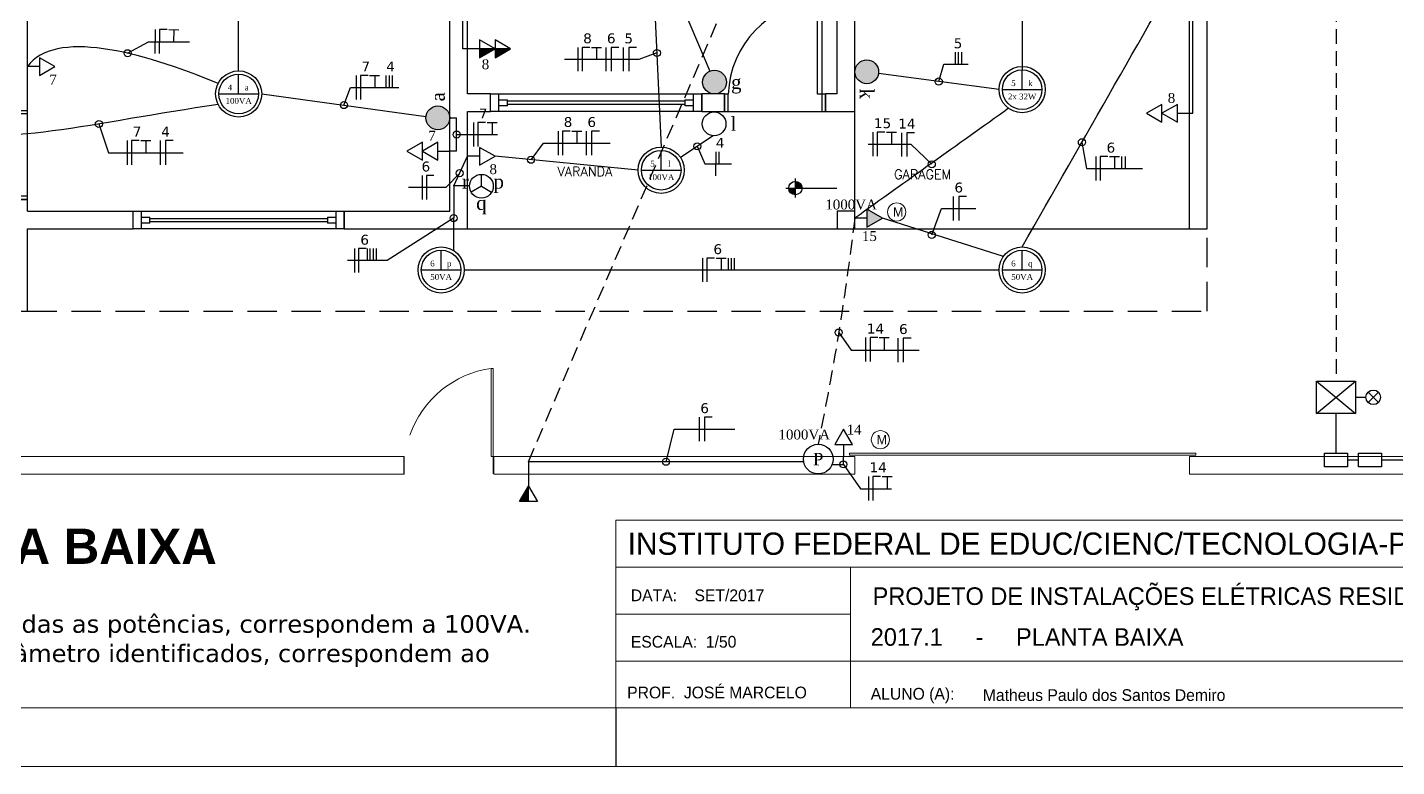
# Model space of a CAD drawing. Extents: x -8832 to -1466, y -5142 to -2323.
# Drawn here: x -3704 to -2538, y -4052 to -3422 of the extents above; entities that cross this region are included whole.
import ezdxf
from ezdxf.enums import TextEntityAlignment as Align

# ---------------------------------------------------------------- set-up
doc = ezdxf.new("R2010")
doc.units = 0
doc.header["$LTSCALE"] = 50
doc.header["$MEASUREMENT"] = 0
for name, pattern in [('ACAD_ISO02W100', [15, 12, -3]), ('DASHED', [0.75, 0.5, -0.25]), ('HIDDEN', [0.375, 0.25, -0.125])]:
    doc.linetypes.add(name, pattern=pattern)
doc.layers.get('0').update_dxf_attribs({"linetype": 'CONTINUOUS'})
for name, color, linetype in [('ABE', 7, 'CONTINUOUS'), ('ALV', 2, 'CONTINUOUS'), ('Box', 1, 'CONTINUOUS'), ('Eletrodutos', 6, 'CONTINUOUS'), ('fiacão', 3, 'CONTINUOUS'), ('Muro', 194, 'CONTINUOUS'), ('PISO', 237, 'CONTINUOUS'), ('Portas', 1, 'CONTINUOUS'), ('PROJ-COB', 210, 'DASHED'), ('SIMBOLOGIA', 1, 'CONTINUOUS'), ('text', 6, 'CONTINUOUS'), ('TX-GM', 3, 'CONTINUOUS'), ('TX-M', 5, 'CONTINUOUS')]:
    doc.layers.add(name, color=color, linetype=linetype)
doc.styles.add('ITALICC', font='italicc', dxfattribs={"height": 4})
doc.styles.add('JMS1', font='times.ttf')
doc.styles.add('ROMANS', font='simplex.shx')
doc.styles.add('SANSSERIFBOLD', font='sasb____.pfb')

# ---------------------------------------------------------------- blocks, each defined once
blk = doc.blocks.new('P80')
at = {"layer": 'ABE'}
for p, q in [((-13, -9.9), (-9, -9.9)), ((-13, -9.9), (-13, -89.9)), ((-9, -9.9), (-9, -89.8))]:
    blk.add_line(p, q, dxfattribs=at)
at = {"layer": 'Box'}
blk.add_line((-9, -89.8), (-13, -89.9), dxfattribs=at)
at = {"layer": 'PISO'}
for p, q in [((-16, -9.9), (-16, 5.1)), ((-16, 5.1), (-13, 5.1)), ((-13, 5.1), (-13, -9.9)), ((67, 5.1), (67, -9.9)), ((67, 5.1), (70, 5.1)), ((70, -9.9), (70, 5.1)), ((-16, -9.9), (-13, -9.9)), ((67, -9.9), (70, -9.9))]:
    blk.add_line(p, q, dxfattribs=at)
blk.add_arc((-16.6, -6.5), 83.6, 275.1939, 357.6721, dxfattribs=at)
blk = doc.blocks.new('P70')
at = {"layer": 'ABE'}
for p, q in [((-1, -21.3), (-1, -91.3)), ((-1, -21.3), (3, -21.3)), ((3, -21.3), (3, -91.2))]:
    blk.add_line(p, q, dxfattribs=at)
at = {"layer": 'Box'}
blk.add_line((3, -91.2), (-1, -91.3), dxfattribs=at)
at = {"layer": 'PISO'}
for p, q in [((-4, -6.3), (-1, -6.3)), ((-4, -21.3), (-4, -6.3)), ((-1, -6.3), (-1, -21.3)), ((69, -6.3), (69, -21.3)), ((69, -6.3), (72, -6.3)), ((72, -21.3), (72, -6.3)), ((-4, -21.3), (-1, -21.3)), ((69, -21.3), (72, -21.3))]:
    blk.add_line(p, q, dxfattribs=at)
blk.add_arc((3.1, -25.1), 66.1, 269.9541, 3.3334, dxfattribs=at)
blk = doc.blocks.new('JAN')
at = {"layer": 'ABE'}
for p, q in [((23.01, 19.4), (23.01, 34.4)), ((123.01, 34.4), (123.01, 19.4)), ((31.01, 28.4), (115.01, 28.4)), ((115.01, 25.4), (31.01, 25.4))]:
    blk.add_line(p, q, dxfattribs=at)
at = {"layer": 'PISO'}
for p, q in [((23.01, 34.4), (123.01, 34.4)), ((27.01, 19.4), (27.01, 34.4)), ((119.01, 34.4), (119.01, 19.4)), ((27.01, 29.4), (31.01, 29.4)), ((31.01, 24.4), (31.01, 29.4)), ((115.01, 29.4), (119.01, 29.4)), ((115.01, 29.4), (115.01, 24.4)), ((31.01, 24.4), (27.01, 24.4)), ((119.01, 24.4), (115.01, 24.4)), ((123.01, 19.4), (23.01, 19.4))]:
    blk.add_line(p, q, dxfattribs=at)
blk = doc.blocks.new('A$C7001172B')
at = {"layer": 'SIMBOLOGIA', "linetype": 'Continuous'}
blk.add_hatch(color=256, dxfattribs=at).paths.add_polyline_path([(0, 0, 1), (120, 0, 1)])
blk.add_circle((60, 0), 60, dxfattribs=at)
at = {"layer": 'SIMBOLOGIA', "linetype": 'Continuous', "style": 'JMS1'}
blk.add_attdef('CIRC.1', text='', height=70, dxfattribs=at).set_placement((143.7, 0), align=Align.MIDDLE_LEFT)
blk = doc.blocks.new('A$C6A1A07AC')
at = {"layer": 'SIMBOLOGIA'}
blk.add_line((72.6, 0), (0, 0), dxfattribs=at)
for points in [[(166.4, 0), (72.6, 54.2), (72.6, -54.2)], [(260.3, 0), (166.4, 54.2), (166.4, -54.2)]]:
    blk.add_lwpolyline(points, close=True, dxfattribs=at)
at = {"layer": 'SIMBOLOGIA', "linetype": 'Continuous', "style": 'JMS1'}
blk.add_attdef('POT', text='', height=60, dxfattribs=at).set_placement((195.5, 82.4), align=Align.MIDDLE_LEFT)
blk.add_attdef('CIRC.', (86.3, -123.1), '', height=60, dxfattribs=at)
blk = doc.blocks.new('A$C7A1A14DC')
at = {"layer": 'SIMBOLOGIA'}
blk.add_line((0.097, 0), (0, 0), dxfattribs=at)
blk.add_lwpolyline([(0.222, 0), (0.097, 0.072), (0.097, -0.072)], close=True, dxfattribs=at)
at = {"layer": 'SIMBOLOGIA', "linetype": 'Continuous', "style": 'JMS1'}
blk.add_attdef('POT', text='', height=0.08, dxfattribs=at).set_placement((0.177, 0.11), align=Align.MIDDLE_LEFT)
blk.add_attdef('CIRC.', (0.177, -0.145), '', height=0.08, dxfattribs=at)
blk = doc.blocks.new('A$C23953070')
at = {"layer": 'SIMBOLOGIA', "linetype": 'Continuous'}
for points in [[(72.6, -54.2), (166.4, 0), (72.6, 0)], [(166.4, -54.2), (260.3, 0), (166.4, 0)]]:
    blk.add_hatch(color=256, dxfattribs=at).paths.add_polyline_path(points)
at = {"layer": 'SIMBOLOGIA'}
blk.add_line((72.6, 0), (0, 0), dxfattribs=at)
at = {"layer": 'SIMBOLOGIA', "linetype": 'Continuous'}
for p, q in [((166.4, 0), (72.6, 0)), ((260.3, 0), (166.4, 0))]:
    blk.add_line(p, q, dxfattribs=at)
at = {"layer": 'SIMBOLOGIA'}
for points in [[(166.4, 0), (72.6, 54.2), (72.6, -54.2)], [(260.3, 0), (166.4, 54.2), (166.4, -54.2)]]:
    blk.add_lwpolyline(points, close=True, dxfattribs=at)
at = {"layer": 'SIMBOLOGIA', "linetype": 'Continuous', "style": 'JMS1'}
blk.add_attdef('POT', text='', height=60, dxfattribs=at).set_placement((195.5, 82.4), align=Align.MIDDLE_LEFT)
blk.add_attdef('CIRC.', (86.3, -123.1), '', height=60, dxfattribs=at)
blk = doc.blocks.new('A$C2AD67FED')
at = {"layer": 'SIMBOLOGIA', "linetype": 'Continuous'}
blk.add_circle((60, 0), 60, dxfattribs=at)
at = {"layer": 'SIMBOLOGIA', "linetype": 'Continuous', "style": 'JMS1'}
blk.add_attdef('CIRC.1', text='', height=70, dxfattribs=at).set_placement((143.7, 0), align=Align.MIDDLE_LEFT)
blk = doc.blocks.new('A$C37370DF5')
at = {"linetype": 'Continuous'}
for p, q in [((0, 0), (0, 126)), ((-126, 0), (126, 0))]:
    blk.add_line(p, q, dxfattribs=at)
for radius in [147, 126]:
    blk.add_circle((0, 0), radius, dxfattribs=at)
at = {"linetype": 'Continuous', "style": 'JMS1'}
for tag, p in [('CIRC.', (-55.5, 41.2)), ('CMD', (51.8, 41.2)), ('POT.', (0, -44.1))]:
    blk.add_attdef(tag, text='', height=37.5, dxfattribs=at).set_placement(p, align=Align.MIDDLE_CENTER)
blk = doc.blocks.new('A$C3018671F')
at = {"layer": 'SIMBOLOGIA'}
blk.add_hatch(color=256, dxfattribs=at).paths.add_polyline_path([(0.097, 0.072), (0.097, -0.072), (0.222, 0)])
blk.add_line((0.097, 0), (0, 0), dxfattribs=at)
blk.add_lwpolyline([(0.222, 0), (0.097, 0.072), (0.097, -0.072)], close=True, dxfattribs=at)
at = {"layer": 'SIMBOLOGIA', "linetype": 'Continuous', "style": 'JMS1'}
blk.add_attdef('POT', text='', height=0.08, dxfattribs=at).set_placement((0.177, 0.11), align=Align.MIDDLE_LEFT)
blk.add_attdef('CIRC.', (0.177, -0.145), '', height=0.08, dxfattribs=at)
blk = doc.blocks.new('A$C57CA5F4A')
at = {"layer": 'SIMBOLOGIA', "linetype": 'Continuous'}
blk.add_hatch(color=256, dxfattribs=at).paths.add_polyline_path([(0.222, -0.072), (0.222, 0), (0.097, 0)])
at = {"layer": 'SIMBOLOGIA'}
blk.add_line((0, 0), (0.097, 0), dxfattribs=at)
at = {"layer": 'SIMBOLOGIA', "linetype": 'Continuous'}
blk.add_line((0.222, 0), (0.097, 0), dxfattribs=at)
at = {"layer": 'SIMBOLOGIA'}
blk.add_lwpolyline([(0.097, 0), (0.222, 0.072), (0.222, -0.072)], close=True, dxfattribs=at)
blk = doc.blocks.new('A$C4C972E47')
at = {"layer": 'SIMBOLOGIA', "linetype": 'Continuous'}
blk.add_circle((60, 0), 60, dxfattribs=at)
at = {"layer": 'SIMBOLOGIA', "linetype": 'Continuous', "style": 'JMS1'}
blk.add_text('P', height=50, dxfattribs=at).set_placement((60, 0), align=Align.MIDDLE_CENTER)
blk = doc.blocks.new('A$C07894F55')
at = {"layer": 'SIMBOLOGIA', "linetype": 'Continuous'}
for q in [(108.4, 62.1), (0, 0), (108.4, -62.1)]:
    blk.add_line((72, 0), q, dxfattribs=at)
blk.add_ellipse((72, 0), major_axis=(-72, 0), ratio=1, start_param=3.141593, end_param=9.424778, dxfattribs=at)
at = {"layer": 'SIMBOLOGIA', "linetype": 'Continuous', "style": 'JMS1', "width": 1}
blk.add_attdef('CIRC.1', text='', height=84, dxfattribs=at).set_placement((111.2, 73.2), align=Align.BOTTOM_LEFT)
blk.add_attdef('CIRC.2', text='', height=84, dxfattribs=at).set_placement((174, 0), align=Align.MIDDLE_LEFT)
blk.add_attdef('CIRC.3', text='', height=84, dxfattribs=at).set_placement((111.2, -76), align=Align.TOP_LEFT)

msp = doc.modelspace()

# ---------------------------------------------------------------- hatches: boundary and pattern name
at = {"layer": 'Box'}
h = msp.add_hatch(color=256, dxfattribs=at)
h.paths.add_polyline_path([(-3050.1, -3553.3), (-3050.1, -3559), (-3044.4, -3559, 0.414214)])
h.paths.add_polyline_path([(-3055.8, -3559, 0.414214), (-3050.1, -3564.7), (-3050.1, -3559)])

# ---------------------------------------------------------------- linework, layer by layer
for p, q in [((-3619, -3444.1), (-3601.3, -3434.3)), ((-3601.3, -3434.3), (-3566.2, -3434.3)), ((-3183.5, -3449.3), (-3246.9, -3449.3)), ((-3168.1, -3443.9), (-3183.5, -3449.3)), ((-2927.9, -3468.2), (-2923.7, -3453.4)), ((-2923.7, -3453.4), (-2902.9, -3453.4)), ((-3434.7, -3488.3), (-3429.1, -3473.3)), ((-3429.1, -3473.3), (-3387.9, -3473.3)), ((-3643.5, -3504.4), (-3635.2, -3528.9)), ((-3338.7, -3513.4), (-3304, -3513.3)), ((-3275.3, -3534.9), (-3264.7, -3520.6)), ((-3264.7, -3520.6), (-3207.8, -3520.6)), ((-2951.6, -3522), (-2988.2, -3522)), ((-2933.9, -3538.7), (-2951.6, -3522)), ((-2806, -3519.9), (-2802.2, -3542.4)), ((-3635.2, -3528.9), (-3571.7, -3528.9)), ((-3133.7, -3523.4), (-3127.3, -3538.2)), ((-3127.3, -3538.2), (-3104.4, -3538.2)), ((-2802.2, -3542.4), (-2754.4, -3542.4)), ((-3336.1, -3546.3), (-3347.9, -3558.6)), ((-3347.9, -3558.6), (-3379.8, -3558.6)), ((-2933.9, -3598.9), (-2925.6, -3576.4)), ((-2925.6, -3576.4), (-2896.3, -3576.4)), ((-3341.3, -3584.6), (-3397.8, -3620.8)), ((-3397.8, -3620.8), (-3431.7, -3620.8)), ((-3013.2, -3682.1), (-3002.6, -3697)), ((-3002.6, -3697), (-2944.6, -3697)), ((-3160.3, -3792.2), (-3153.4, -3764.4)), ((-3153.4, -3764.4), (-3101.6, -3764.4)), ((-3009.2, -3794.4), (-2994.6, -3815.2)), ((-2994.6, -3815.2), (-2968.3, -3815.2)), ((-3203.2, -4002), (-3203.2, -4052))]:
    msp.add_line(p, q)
at = {"color": 2, "lineweight": 13}
for p, q in [((-3203.2, -3842), (-2328.2, -3842)), ((-3203.2, -4002), (-3203.2, -3842)), ((-3203.2, -3882), (-2328.2, -3882)), ((-3003.2, -4002), (-3003.2, -3882)), ((-3203.2, -3922), (-3003.2, -3922)), ((-3203.2, -3962), (-2328.2, -3962))]:
    msp.add_line(p, q, dxfattribs=at)
at = {"color": 0, "lineweight": 13}
msp.add_line((-4253.2, -4002), (-2328.2, -4002), dxfattribs=at)
at = {"lineweight": 13}
msp.add_line((-4378.2, -4052), (-2278.2, -4052), dxfattribs=at)
for centre in [(-2963.8, -3579.4), (-2977.7, -3773.4)]:
    msp.add_circle(centre, 7.73, dxfattribs=at)
at = {"layer": 'ALV'}
for p, q in [((-3014.4, -3478.8), (-3014.4, -3093.8)), ((-2999.4, -3493.8), (-2999.4, -3118.8)), ((-2714.4, -3593.8), (-2714.4, -3118.8)), ((-2699.4, -3593.8), (-2699.4, -3118.8)), ((-3329.4, -3478.8), (-3329.4, -3163.8)), ((-3704.4, -3492.8), (-3704.4, -3178.8)), ((-3344.4, -3578.8), (-3344.4, -3178.8)), ((-3309.9, -3478.8), (-3329.4, -3478.8)), ((-3309.9, -3493.8), (-3309.9, -3478.8)), ((-3110.4, -3478.8), (-3129.9, -3478.8)), ((-3129.9, -3493.8), (-3129.9, -3478.8)), ((-3110.4, -3493.8), (-3110.4, -3478.8)), ((-3014.4, -3478.8), (-3024.4, -3478.8)), ((-3024.4, -3493.8), (-3024.4, -3478.8)), ((-3329.4, -3593.8), (-3329.4, -3493.8)), ((-3329.4, -3493.8), (-3309.9, -3493.8)), ((-3129.9, -3493.8), (-3110.4, -3493.8)), ((-3024.4, -3493.8), (-2999.4, -3493.8)), ((-3704.4, -3568.8), (-3719.4, -3568.8)), ((-3704.4, -3578.8), (-3704.4, -3568.8)), ((-3704.4, -3578.8), (-3614.4, -3578.8)), ((-3614.4, -3593.8), (-3614.4, -3578.8)), ((-3434.4, -3593.8), (-3434.4, -3578.8)), ((-3434.4, -3578.8), (-3344.4, -3578.8)), ((-3704.4, -3663.8), (-3704.4, -3593.8)), ((-3704.4, -3593.8), (-3614.4, -3593.8)), ((-3434.4, -3593.8), (-3329.4, -3593.8)), ((-2714.4, -3593.8), (-2699.4, -3593.8)), ((-3879.4, -3663.8), (-3704.4, -3663.8))]:
    msp.add_line(p, q, dxfattribs=at)
msp.add_lwpolyline([(-3014.4, -3593.8), (-2999.4, -3593.8), (-2999.4, -3578.8), (-3014.4, -3578.8)], close=True, dxfattribs=at)
at = {"layer": 'Box'}
for p, q in [((-3050.1, -3567.1), (-3050.1, -3550.9)), ((-3058.1, -3559), (-3014.7, -3559))]:
    msp.add_line(p, q, dxfattribs=at)
msp.add_circle((-3050.1, -3559), 5.7, dxfattribs=at)
at = {"layer": 'Eletrodutos', "linetype": 'HIDDEN'}
for p, q in [((-3277.5, -3792.2), (-2982.1, -3103.8)), ((-2589.5, -3217.3), (-2589.5, -3723.4)), ((-3009.2, -3794.4), (-3009, -3787.7)), ((-3277.5, -3792.2), (-3277.5, -3802.7)), ((-3019.1, -3794.4), (-3009.2, -3794.4))]:
    msp.add_line(p, q, dxfattribs=at)
at = {"layer": 'Eletrodutos'}
for p, q in [((-2711.6, -3495.3), (-2711.6, -3193.3)), ((-3333.3, -3440.4), (-3333.3, -3216)), ((-2856.9, -3257.3), (-2856.9, -3458.2)), ((-3524.4, -3459.1), (-3524.4, -3298.5)), ((-3171.9, -3363.6), (-3164.4, -3524.1)), ((-3164.2, -3362.1), (-3123, -3459.4)), ((-3329.4, -3440.4), (-3333.3, -3440.4)), ((-3329.4, -3440.4), (-3329.4, -3440.4)), ((-2876.6, -3475.1), (-2979.3, -3461.3)), ((-3504.7, -3478.8), (-3364.8, -3497.9)), ((-3344.6, -3499.2), (-3338.7, -3499.2)), ((-3338.7, -3527.6), (-3338.7, -3499.2)), ((-2714.4, -3495.3), (-2711.6, -3495.3)), ((-3120.2, -3514.4), (-3148, -3532.9)), ((-3338.7, -3527.6), (-3344.4, -3527.6)), ((-3341.1, -3557.1), (-3329.4, -3531.9)), ((-3184.1, -3543.8), (-3306, -3531.9)), ((-3341.1, -3557.1), (-3341.5, -3612.1)), ((-3327.7, -3557.1), (-3341.1, -3557.1)), ((-2872.8, -3617.3), (-2976, -3584.6)), ((-3332.2, -3628.8), (-2876.6, -3628.8)), ((-2589.5, -3784.8), (-2589.5, -3751.1)), ((-2579.7, -3790.6), (-2570.4, -3790.6)), ((-2550.8, -3790.6), (-2509.4, -3790.6))]:
    msp.add_line(p, q, dxfattribs=at)
at = {"layer": 'Eletrodutos', "linetype": 'ByBlock'}
msp.add_line((-3043, -3792.2), (-3277.5, -3792.2), dxfattribs=at)
at = {"layer": 'Eletrodutos', "color": 167}
for centre in [(-3619, -3444.1), (-3168.1, -3443.9), (-2927.9, -3468.2), (-3434.7, -3488.3), (-3643.5, -3504.4), (-3338.7, -3513.4), (-3133.7, -3523.4), (-2806, -3519.9), (-3275.3, -3534.9), (-3336.1, -3546.3), (-2933.9, -3538.7), (-3341.3, -3584.6), (-2933.9, -3598.9), (-3013.2, -3682.1), (-3160.3, -3792.2), (-3009.2, -3794.4)]:
    msp.add_circle(centre, 3, dxfattribs=at)
at = {"layer": 'Eletrodutos'}
for points in [[(-2856.9, -3609.1), (-2699.4, -3333.2)], [(-2868.4, -3491), (-2999.4, -3584.6)]]:
    msp.add_spline(points, degree=3, dxfattribs=at)
for points in [[(-3541.9, -3469.8), (-3608.9, -3442), (-3681.5, -3423.6), (-3704.4, -3455.5)], [(-3541.9, -3487.8), (-3644.6, -3502.8), (-3737.9, -3526.2), (-3774.3, -3507.7)]]:
    msp.add_open_spline(points, degree=3, dxfattribs=at)
at = {"layer": 'Eletrodutos', "linetype": 'HIDDEN'}
msp.add_spline([(-2999.4, -3584.6), (-3014.5, -3690.1), (-3030.7, -3777.2)], degree=3, dxfattribs=at)
at = {"layer": 'fiacão'}
for p, q in [((-3595.6, -3423.9), (-3595.8, -3444.3)), ((-3584, -3424), (-3575.4, -3424.1)), ((-3579.7, -3424.1), (-3579.8, -3434.3)), ((-3235.5, -3439.1), (-3235.5, -3459.5)), ((-3235.5, -3439.1), (-3235.5, -3459.5)), ((-3223.9, -3439.1), (-3215.3, -3439.1)), ((-3219.6, -3439.1), (-3219.6, -3449.3)), ((-3211.6, -3439.1), (-3211.6, -3459.5)), ((-3196.7, -3439.1), (-3196.7, -3459.5)), ((-3196.7, -3439.1), (-3196.7, -3459.5)), ((-2913.7, -3453.5), (-2913.7, -3443.3)), ((-2911.1, -3453.4), (-2911.1, -3443.2)), ((-2908.4, -3453.4), (-2908.4, -3443.2)), ((-3424.4, -3463.1), (-3424.4, -3483.5)), ((-3412.8, -3463.1), (-3404.3, -3463.1)), ((-3408.5, -3463.1), (-3408.5, -3473.3)), ((-3398.9, -3463.1), (-3398.9, -3473.3)), ((-3396.2, -3463), (-3396.2, -3473.3)), ((-3393.7, -3463), (-3393.7, -3473.2)), ((-3324.3, -3503.1), (-3324.3, -3523.5)), ((-3312.7, -3503.1), (-3304.2, -3503.1)), ((-3308.5, -3503.1), (-3308.5, -3513.3)), ((-3252.1, -3510.4), (-3252.1, -3530.9)), ((-3252.1, -3510.4), (-3252.1, -3530.9)), ((-3240.6, -3510.4), (-3232, -3510.4)), ((-3236.3, -3510.4), (-3236.3, -3520.6)), ((-3228.3, -3510.4), (-3228.3, -3530.9)), ((-3619.4, -3518.6), (-3619.4, -3539.1)), ((-3607.8, -3518.6), (-3599.2, -3518.6)), ((-3603.5, -3518.6), (-3603.5, -3528.9)), ((-3591.3, -3518.6), (-3591.3, -3539.1)), ((-2984.2, -3511.5), (-2984.2, -3531.9)), ((-2984.2, -3511.5), (-2984.2, -3531.9)), ((-2972.6, -3511.5), (-2964, -3511.5)), ((-2968.3, -3511.5), (-2968.3, -3522)), ((-2959.8, -3511.8), (-2959.8, -3532.2)), ((-3117.9, -3528.1), (-3118.1, -3548.5)), ((-3115.2, -3528), (-3115.2, -3538.2)), ((-2794.2, -3532.2), (-2794.2, -3552.6)), ((-2794.2, -3532.2), (-2794.2, -3552.6)), ((-2782.6, -3532.2), (-2774, -3532.2)), ((-2778.3, -3532.2), (-2778.3, -3542.4)), ((-2772.1, -3542.4), (-2772.1, -3532.2)), ((-2768.9, -3542.4), (-2768.9, -3532.2)), ((-3368.2, -3548.3), (-3368.2, -3568.8)), ((-2915.6, -3566.2), (-2915.6, -3586.6)), ((-3425.7, -3610.6), (-3425.7, -3631)), ((-3414.7, -3620.8), (-3414.7, -3610.6)), ((-3412.3, -3620.7), (-3412.3, -3610.5)), ((-3409.6, -3620.7), (-3409.6, -3610.5)), ((-3407, -3620.7), (-3407, -3610.5)), ((-3129.1, -3618.6), (-3129.1, -3639)), ((-3117.6, -3618.6), (-3109, -3618.6)), ((-3113.3, -3618.6), (-3113.3, -3628.8)), ((-3107, -3628.8), (-3107, -3618.6)), ((-3104.5, -3628.8), (-3104.5, -3618.6)), ((-3101.9, -3628.8), (-3101.9, -3618.6)), ((-2990.3, -3686.4), (-2990.3, -3706.8)), ((-2990.3, -3686.4), (-2990.3, -3706.8)), ((-2978.7, -3686.4), (-2970.1, -3686.4)), ((-2974.4, -3686.4), (-2974.4, -3697)), ((-2962.8, -3686.8), (-2962.8, -3707.2)), ((-3132.1, -3754.2), (-3132.1, -3774.6)), ((-2987.9, -3804.7), (-2987.9, -3825.1)), ((-2987.9, -3804.7), (-2987.9, -3825.1)), ((-2976.3, -3804.7), (-2967.7, -3804.7)), ((-2972, -3804.7), (-2972, -3815.2))]:
    msp.add_line(p, q, dxfattribs=at)
for points in [[(-3585.3, -3424), (-3591.9, -3423.9), (-3592.1, -3444.4)], [(-3585.3, -3424), (-3591.9, -3423.9), (-3592.1, -3444.4)], [(-3225.3, -3439.1), (-3231.8, -3439.1), (-3231.8, -3459.5)], [(-3225.3, -3439.1), (-3231.8, -3439.1), (-3231.8, -3459.5)], [(-3200.5, -3439.1), (-3207, -3439.1), (-3207, -3459.5)], [(-3200.5, -3439.1), (-3207, -3439.1), (-3207, -3459.5)], [(-3185.6, -3439.1), (-3192.1, -3439.1), (-3192.1, -3459.5)], [(-3185.6, -3439.1), (-3192.1, -3439.1), (-3192.1, -3459.5)], [(-3414.2, -3463.1), (-3420.7, -3463.1), (-3420.7, -3483.5)], [(-3414.2, -3463.1), (-3420.7, -3463.1), (-3420.7, -3483.5)], [(-3314.1, -3503.1), (-3320.6, -3503.1), (-3320.6, -3523.5)], [(-3314.1, -3503.1), (-3320.6, -3503.1), (-3320.6, -3523.5)], [(-3241.9, -3510.4), (-3248.4, -3510.4), (-3248.4, -3530.9)], [(-3241.9, -3510.4), (-3248.4, -3510.4), (-3248.4, -3530.9)], [(-3217.1, -3510.4), (-3223.7, -3510.4), (-3223.7, -3530.9)], [(-3217.1, -3510.4), (-3223.7, -3510.4), (-3223.7, -3530.9)], [(-3609.1, -3518.6), (-3615.6, -3518.6), (-3615.6, -3539.1)], [(-3609.1, -3518.6), (-3615.6, -3518.6), (-3615.6, -3539.1)], [(-3580.1, -3518.6), (-3586.7, -3518.6), (-3586.7, -3539.1)], [(-3580.1, -3518.6), (-3586.7, -3518.6), (-3586.7, -3539.1)], [(-2973.9, -3511.5), (-2980.5, -3511.5), (-2980.5, -3531.9)], [(-2973.9, -3511.5), (-2980.5, -3511.5), (-2980.5, -3531.9)], [(-2948.6, -3511.8), (-2955.1, -3511.8), (-2955.1, -3532.2)], [(-2948.6, -3511.8), (-2955.1, -3511.8), (-2955.1, -3532.2)], [(-2783.9, -3532.2), (-2790.5, -3532.2), (-2790.5, -3552.6)], [(-2783.9, -3532.2), (-2790.5, -3532.2), (-2790.5, -3552.6)], [(-3358, -3548.3), (-3364.5, -3548.3), (-3364.5, -3568.8)], [(-3358, -3548.3), (-3364.5, -3548.3), (-3364.5, -3568.8)], [(-2904.4, -3566.2), (-2910.9, -3566.2), (-2910.9, -3586.6)], [(-2904.4, -3566.2), (-2910.9, -3566.2), (-2910.9, -3586.6)], [(-3415.8, -3610.6), (-3422.3, -3610.6), (-3422.3, -3631)], [(-3118.9, -3618.6), (-3125.4, -3618.6), (-3125.4, -3639)], [(-3118.9, -3618.6), (-3125.4, -3618.6), (-3125.4, -3639)], [(-2980, -3686.4), (-2986.5, -3686.4), (-2986.5, -3706.8)], [(-2980, -3686.4), (-2986.5, -3686.4), (-2986.5, -3706.8)], [(-2951.6, -3686.8), (-2958.2, -3686.8), (-2958.2, -3707.2)], [(-2951.6, -3686.8), (-2958.2, -3686.8), (-2958.2, -3707.2)], [(-3120.9, -3754.2), (-3127.5, -3754.2), (-3127.5, -3774.6)], [(-3120.9, -3754.2), (-3127.5, -3754.2), (-3127.5, -3774.6)], [(-2977.6, -3804.7), (-2984.2, -3804.7), (-2984.2, -3825.1)], [(-2977.6, -3804.7), (-2984.2, -3804.7), (-2984.2, -3825.1)]]:
    msp.add_lwpolyline(points, dxfattribs=at)
at = {"layer": 'Muro', "lineweight": 13}
for p, q in [((-4098.3, -3787.7), (-3383.4, -3787.7)), ((-4098.3, -3787.7), (-3383.4, -3787.7)), ((-3383.7, -3787.6), (-3383.7, -3802.6)), ((-3307.1, -3787.7), (-2999.4, -3787.7)), ((-3307.1, -3787.7), (-2999.4, -3787.7)), ((-2714.4, -3787.7), (-2458.1, -3787.7)), ((-4178.1, -3802.7), (-3383.4, -3802.7)), ((-3307.1, -3802.7), (-2999.4, -3802.7)), ((-2714.4, -3802.7), (-2443.1, -3802.7))]:
    msp.add_line(p, q, dxfattribs=at)
at = {"layer": 'Muro', "linetype": 'ACAD_ISO02W100', "lineweight": 13}
for p, q in [((-3307.1, -3787.7), (-3307.1, -3802.7)), ((-2999.4, -3787.7), (-2999.4, -3802.7)), ((-2714.4, -3787.7), (-2714.4, -3802.7))]:
    msp.add_line(p, q, dxfattribs=at)
at = {"layer": 'PISO'}
for p, q in [((-3704.4, -3565.8), (-3704.4, -3495.8)), ((-3107.4, -3493.8), (-3027.4, -3493.8)), ((-2999.4, -3578.8), (-2999.4, -3493.8)), ((-3329.4, -3593.8), (-2714.4, -3593.8))]:
    msp.add_line(p, q, dxfattribs=at)
at = {"layer": 'Portas', "lineweight": 13}
for p, q in [((-3309.2, -3787.6), (-3309.2, -3712.6)), ((-3307.7, -3712.6), (-3309.2, -3712.6)), ((-3307.7, -3787.6), (-3307.7, -3712.6)), ((-3307.7, -3787.6), (-3309.2, -3787.6)), ((-3307.7, -3787.6), (-3307.7, -3802.6)), ((-3004.1, -3785), (-2708.8, -3785)), ((-3004.1, -3786.5), (-3004.1, -3785)), ((-3004.1, -3786.5), (-2708.8, -3786.5)), ((-2708.8, -3786.5), (-2708.8, -3785))]:
    msp.add_line(p, q, dxfattribs=at)
at = {"layer": 'Portas', "linetype": 'ACAD_ISO02W100', "lineweight": 13}
msp.add_line((-3383.4, -3787.7), (-3383.4, -3802.7), dxfattribs=at)
at = {"layer": 'Portas', "lineweight": 13}
msp.add_arc((-3297.3, -3797.7), 85.9, 97.9209, 160.8705, dxfattribs=at)
at = {"layer": 'PROJ-COB'}
for p, q in [((-2699.4, -3663.8), (-2699.4, -3593.8)), ((-3704.4, -3663.8), (-2699.4, -3663.8))]:
    msp.add_line(p, q, dxfattribs=at)
at = {"layer": 'SIMBOLOGIA'}
for p, q in [((-2606, -3751.1), (-2573, -3723.4)), ((-2606, -3723.4), (-2573, -3751.1)), ((-2573, -3737.3), (-2564, -3737.3)), ((-2553.4, -3732.9), (-2562.2, -3741.6)), ((-2562.2, -3732.9), (-2553.4, -3741.6))]:
    msp.add_line(p, q, dxfattribs=at)
for points in [[(-2606, -3723.4), (-2573, -3723.4), (-2573, -3751.1), (-2606, -3751.1)], [(-2599.3, -3784.8), (-2579.7, -3784.8), (-2579.7, -3796.4), (-2599.3, -3796.4)], [(-2570.4, -3784.8), (-2550.8, -3784.8), (-2550.8, -3796.4), (-2570.4, -3796.4)]]:
    msp.add_lwpolyline(points, close=True, dxfattribs=at)
msp.add_circle((-2557.8, -3737.3), 6.18, dxfattribs=at)

# ---------------------------------------------------------------- block references
ref = msp.add_blockref('A$C23953070', (-3329.4, -3440.4), dxfattribs=dict(xscale=0.140625, yscale=0.140625, zscale=0.140625))
ref.add_attrib('CIRC.', '8', (-3317.3, -3457.7), dxfattribs={"linetype": 'Continuous', "height": 8.44, "style": 'JMS1'})
at = {"linetype": 'Continuous'}
ref = msp.add_blockref('A$C7A1A14DC', (-3704.4, -3455.5), dxfattribs=dict(at, xscale=105.46875, yscale=105.46875, zscale=105.46875))
ref.add_attrib('CIRC.', '7', (-3685.7, -3470.8), dxfattribs={"linetype": 'Continuous', "height": 8.44, "style": 'JMS1'})
ref = msp.add_blockref('A$C6A1A07AC', (-2714.4, -3495.3), dxfattribs=dict(xscale=0.140625, yscale=0.140625, zscale=0.140625, rotation=180))
ref.add_attrib('CIRC.', '8', dxfattribs={"linetype": 'Continuous', "height": 8.44, "style": 'JMS1'}).set_placement((-2726.5, -3478), align=Align.TOP_RIGHT)
ref = msp.add_blockref('A$C6A1A07AC', (-3344.4, -3527.6), dxfattribs=dict(xscale=0.140625, yscale=0.140625, zscale=0.140625, rotation=180))
ref.add_attrib('CIRC.', '7', dxfattribs={"linetype": 'Continuous', "height": 8.44, "style": 'JMS1'}).set_placement((-3356.5, -3510.2), align=Align.TOP_RIGHT)
ref = msp.add_blockref('A$C7A1A14DC', (-3329.4, -3531.9), dxfattribs=dict(at, xscale=105.46875, yscale=105.46875, zscale=105.46875))
ref.add_attrib('CIRC.', '8', (-3310.7, -3547.1), dxfattribs={"linetype": 'Continuous', "height": 8.44, "style": 'JMS1'})
ref = msp.add_blockref('A$C3018671F', (-2999.4, -3584.6), dxfattribs=dict(at, xscale=105.46875, yscale=105.46875, zscale=105.46875))
ref.add_attrib('POT', '1000VA', dxfattribs={"linetype": 'Continuous', "height": 8.44, "style": 'JMS1'}).set_placement((-2980.7, -3573), align=Align.MIDDLE_RIGHT)
ref.add_attrib('CIRC.', '15', dxfattribs={"linetype": 'Continuous', "height": 8.44, "style": 'JMS1'}).set_placement((-2980.7, -3599.9), align=Align.MIDDLE_RIGHT)
ref = msp.add_blockref('A$C7A1A14DC', (-3009, -3787.7), dxfattribs=dict(at, xscale=105.46875, yscale=105.46875, zscale=105.46875, rotation=90))
ref.add_attrib('POT', '1000VA', dxfattribs={"linetype": 'Continuous', "height": 8.44, "style": 'JMS1'}).set_placement((-3020.6, -3769), align=Align.MIDDLE_RIGHT)
ref.add_attrib('CIRC.', '14', dxfattribs={"linetype": 'Continuous', "height": 8.44, "style": 'JMS1'}).set_placement((-2993.7, -3769), align=Align.RIGHT)
at = {"linetype": 'Continuous', "xscale": 0.2109375000327418, "yscale": 0.2109375, "zscale": 0.2109375}
msp.add_blockref('A$C4C972E47', (-3043.3, -3789.9), dxfattribs=at)
at = {"linetype": 'Continuous', "xscale": 105.46875, "yscale": 105.46875, "zscale": 105.46875, "rotation": 270}
msp.add_blockref('A$C57CA5F4A', (-3277.5, -3802.7), dxfattribs=at)
at = {"layer": 'ALV', "xscale": 1.799999999999272, "zscale": 1.799999999999272}
for p in [(-3351.3, -3513.2), (-3655.8, -3613.2)]:
    msp.add_blockref('JAN', p, dxfattribs=at)
at = {"layer": 'Portas', "rotation": 180}
msp.add_blockref('P80', (-3040.4, -3488.8), dxfattribs=at)
at = {"layer": 'Portas', "xscale": -1, "rotation": 270}
msp.add_blockref('P70', (-3698.1, -3564.8), dxfattribs=at)
at = {"layer": 'SIMBOLOGIA', "linetype": 'Continuous'}
ref = msp.add_blockref('A$C7001172B', (-2989.3, -3449.8), dxfattribs=dict(at, xscale=0.1687500000916771, yscale=0.1687499983236194, zscale=0.16875, rotation=270))
ref.add_attrib('CIRC.1', 'k', dxfattribs={"layer": '0', "linetype": 'Continuous', "height": 11.8, "rotation": 270, "style": 'JMS1'}).set_placement((-2989.3, -3474.1), align=Align.MIDDLE_LEFT)
at = {"layer": 'SIMBOLOGIA', "xscale": 0.1339187634326197, "yscale": 0.1339187634326197, "zscale": 0.1339187634326197}
for p, values in [((-3524.4, -3478.8), {'POT.': '100VA', 'CIRC.': '4', 'CMD': 'a'}), ((-2856.9, -3475.1), {'POT.': '2x 32W', 'CIRC.': '5', 'CMD': 'k'}), ((-3164.4, -3543.8), {'POT.': '100VA', 'CIRC.': '5', 'CMD': 'l'}), ((-3351.9, -3628.8), {'POT.': '50VA', 'CIRC.': '6', 'CMD': 'p'}), ((-2856.9, -3628.8), {'POT.': '50VA', 'CIRC.': '6', 'CMD': 'q'})]:
    msp.add_blockref('A$C37370DF5', p, dxfattribs=at).add_auto_attribs(values)
at = {"layer": 'SIMBOLOGIA', "linetype": 'Continuous'}
ref = msp.add_blockref('A$C7001172B', (-3129.1, -3468.7), dxfattribs=dict(at, xscale=0.1687500000916771, yscale=0.1687499983236194, zscale=0.16875))
ref.add_attrib('CIRC.1', 'g', dxfattribs={"layer": '0', "linetype": 'Continuous', "height": 11.8, "style": 'JMS1'}).set_placement((-3104.9, -3468.7), align=Align.MIDDLE_LEFT)
ref = msp.add_blockref('A$C7001172B', (-3354.7, -3509.3), dxfattribs=dict(at, xscale=0.1687500000916771, yscale=0.1687499983236194, zscale=0.16875, rotation=90))
ref.add_attrib('CIRC.1', 'a', dxfattribs={"layer": '0', "linetype": 'Continuous', "height": 11.8, "rotation": 90, "style": 'JMS1'}).set_placement((-3354.7, -3485.1), align=Align.MIDDLE_LEFT)
ref = msp.add_blockref('A$C2AD67FED', (-3129.5, -3504.3), dxfattribs=dict(at, xscale=0.1687500000916771, yscale=0.1687499983236194, zscale=0.16875))
ref.add_attrib('CIRC.1', 'l', dxfattribs={"layer": '0', "linetype": 'Continuous', "height": 11.8, "style": 'JMS1'}).set_placement((-3105.3, -3504.3), align=Align.MIDDLE_LEFT)
at = {"layer": 'SIMBOLOGIA'}
ref = msp.add_blockref('A$C07894F55', (-3317.6, -3547.3), dxfattribs=dict(at, xscale=0.140625, yscale=0.140625, zscale=0.140625, rotation=270))
ref.add_attrib('CIRC.1', 'p', dxfattribs={"layer": '0', "linetype": 'Continuous', "height": 11.8, "style": 'JMS1', "width": 1}).set_placement((-3307.3, -3562.9), align=Align.BOTTOM_LEFT)
ref.add_attrib('CIRC.2', 'q', dxfattribs={"layer": '0', "linetype": 'Continuous', "height": 11.8, "style": 'JMS1', "width": 1}).set_placement((-3317.6, -3571.7), align=Align.MIDDLE_CENTER)
ref.add_attrib('CIRC.3', 'r', dxfattribs={"layer": '0', "linetype": 'Continuous', "height": 11.8, "style": 'JMS1', "width": 1}).set_placement((-3328.3, -3562.9), align=Align.BOTTOM_RIGHT)

# ---------------------------------------------------------------- texts
at = {"lineweight": 13}
for p in [(-2967, -3583.4), (-2980.9, -3777.3)]:
    msp.add_text('M', height=8, dxfattribs=at).set_placement(p)
at = {"color": 4, "lineweight": 13}
msp.add_text('INSTITUTO FEDERAL DE EDUC/CIENC/TECNOLOGIA-PE', height=19, dxfattribs=at).set_placement((-3193, -3871.5))
at = {"color": 2, "lineweight": 13}
for s, height, p in [('PROJETO DE INSTALAÇÕES ELÉTRICAS RESIDENCIAL', 15, (-2984.3, -3914.2)), ('DATA:    SET/2017', 10, (-3190.3, -3911)), ('ESCALA:  1/50', 10, (-3190.3, -3950.6)), ('2017.1     -     PLANTA BAIXA ', 15, (-2985.9, -3949)), ('PROF.  JOSÉ MARCELO', 10, (-3193.4, -3993.8)), ('ALUNO (A):', 10, (-2985.9, -3994.9)), ('Matheus Paulo dos Santos Demiro', 10, (-2890.4, -3996))]:
    msp.add_text(s, height=height, dxfattribs=at).set_placement(p)
at = {"layer": 'text', "char_height": 8.438, "attachment_point": 2, "style": 'ITALICC'}
for s, insert, width in [('{\\fVerdana|b0|i0|c0|p34;8}', (-3227.2, -3427.2), 11.777), ('{\\fVerdana|b0|i0|c0|p34;6}', (-3207, -3427.2), 11.777), ('{\\fVerdana|b0|i0|c0|p34;5}', (-3192.1, -3427.2), 11.777), ('{\\fVerdana|b0|i0|c0|p34;7}', (-3416.1, -3451.2), 11.777), ('{\\fVerdana|b0|i0|c0|p34;4}', (-3395, -3451.2), 11.777), ('{\\fVerdana|b0|i0|c0|p34;7}', (-3316, -3491.2), 11.777), ('{\\fVerdana|b0|i0|c0|p34;8}', (-3243.8, -3498.5), 11.777), ('{\\fVerdana|b0|i0|c0|p34;6}', (-3223.6, -3498.5), 11.777), ('{\\fVerdana|b0|i0|c0|p34;15}', (-2975.8, -3499.5), 11.777), ('{\\fVerdana|b0|i0|c0|p34;7}', (-3611, -3506.7), 11.777), ('{\\fVerdana|b0|i0|c0|p34;4}', (-3586.7, -3506.7), 11.777), ('{\\fVerdana|b0|i0|c0|p34;14}', (-2955.1, -3499.9), 11.777), ('{\\fVerdana|b0|i0|c0|p34;6}', (-3364.9, -3536.4), 11.777), ('{\\fVerdana|b0|i0|c0|p34;6}', (-2910.9, -3554.3), 11.777), ('{\\fVerdana|b0|i0|c0|p34;14}', (-2981.9, -3674.5), 10.12), ('{\\fVerdana|b0|i0|c0|p34;6}', (-2958.1, -3674.9), 11.777), ('{\\fVerdana|b0|i0|c0|p34;6}', (-3127.4, -3742.3), 11.777), ('{\\fVerdana|b0|i0|c0|p34;14}', (-2979.6, -3792.7), 10.12)]:
    msp.add_mtext(s, dxfattribs=dict(at, insert=insert, width=width))
at = {"layer": 'text', "char_height": 8.438, "attachment_point": 2, "rotation": 359.7276, "style": 'ITALICC'}
for s, insert, width in [('{\\fVerdana|b0|i0|c0|p34;5}', (-2911.5, -3431.4), 14.861), ('{\\fVerdana|b0|i0|c0|p34;4}', (-3114.2, -3516.2), 11.777), ('{\\fVerdana|b0|i0|c0|p34;6}', (-2781.3, -3520.3), 14.861), ('{\\fVerdana|b0|i0|c0|p34;6}', (-3417, -3598.8), 14.861), ('{\\fVerdana|b0|i0|c0|p34;6}', (-3116.2, -3606.8), 14.861)]:
    msp.add_mtext(s, dxfattribs=dict(at, insert=insert, width=width))
at = {"layer": 'text', "insert": (-4229.4, -3922.9), "char_height": 15, "attachment_point": 1, "style": 'ITALICC'}
msp.add_mtext_dynamic_manual_height_columns('{\\fVerdana|b0|i0|c0|p34;Obs.1: Todas as tomadas que não foram identificadas as potências, correspondem a 100VA.\\PObs.2: Os eletrodutos que não apresentam seu diâmetro identificados, correspondem ao diâmetro de 20mm}', width=1313.629, gutter_width=0, heights=[13.8], dxfattribs=at).dxf.set("width", 971.196)
at = {"layer": 'TX-GM', "style": 'SANSSERIFBOLD'}
msp.add_text('PLANTA BAIXA', height=30, dxfattribs=at).set_placement((-3855, -3879.2))
at = {"layer": 'TX-M', "style": 'ROMANS'}
for s, p in [('VARANDA', (-3252.7, -3548.9)), ('GARAGEM', (-2966, -3551.3))]:
    msp.add_text(s, height=8, dxfattribs=at).set_placement(p)

doc.saveas('drawing.dxf')
